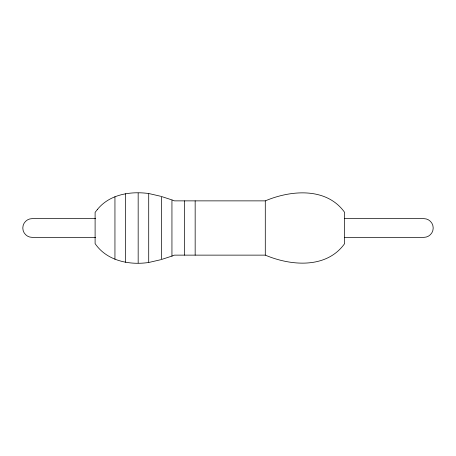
<?xml version="1.0" encoding="UTF-8"?>
<svg xmlns="http://www.w3.org/2000/svg" width="456" height="456" viewBox="0 0 456 456"><rect width="100%" height="100%" fill="white"/><g stroke="black" fill="none" stroke-linecap="round" stroke-linejoin="round"><path stroke-width="0.68" d="M172.203 200.007L174.454 200.868L265.289 200.868C290.922 190.015 326.553 187.034 344.639 212.382L344.639 243.618C326.553 268.966 290.922 265.985 265.289 255.132L174.454 255.132L172.203 255.993M160.729 259.715L148.975 262.434M95.578 218.635L32.165 218.635A9.365 9.365 0 0 0 22.8 228A9.365 9.365 0 0 0 32.165 237.365L95.578 237.365M344.747 218.635L423.835 218.635A9.365 9.365 0 0 1 433.2 228A9.365 9.365 0 0 1 423.835 237.365L344.747 237.365M148.975 193.566L160.729 196.285M265.289 200.868L265.289 255.132M195.162 200.868L195.162 255.132M184.612 200.868L184.612 255.132M138.168 193.144L138.168 262.855M125.491 193.72L125.491 262.28M114.946 196.718L114.946 259.282M97.493 209.355L95.104 212.382L95.104 243.618C106.818 260.821 129.276 265.381 148.713 262.479L148.713 193.521C130.524 191.053 109.696 194.279 97.493 209.355M171.94 256.09L161.39 259.521L161.39 196.479L171.94 199.91L171.94 256.09"/></g></svg>
